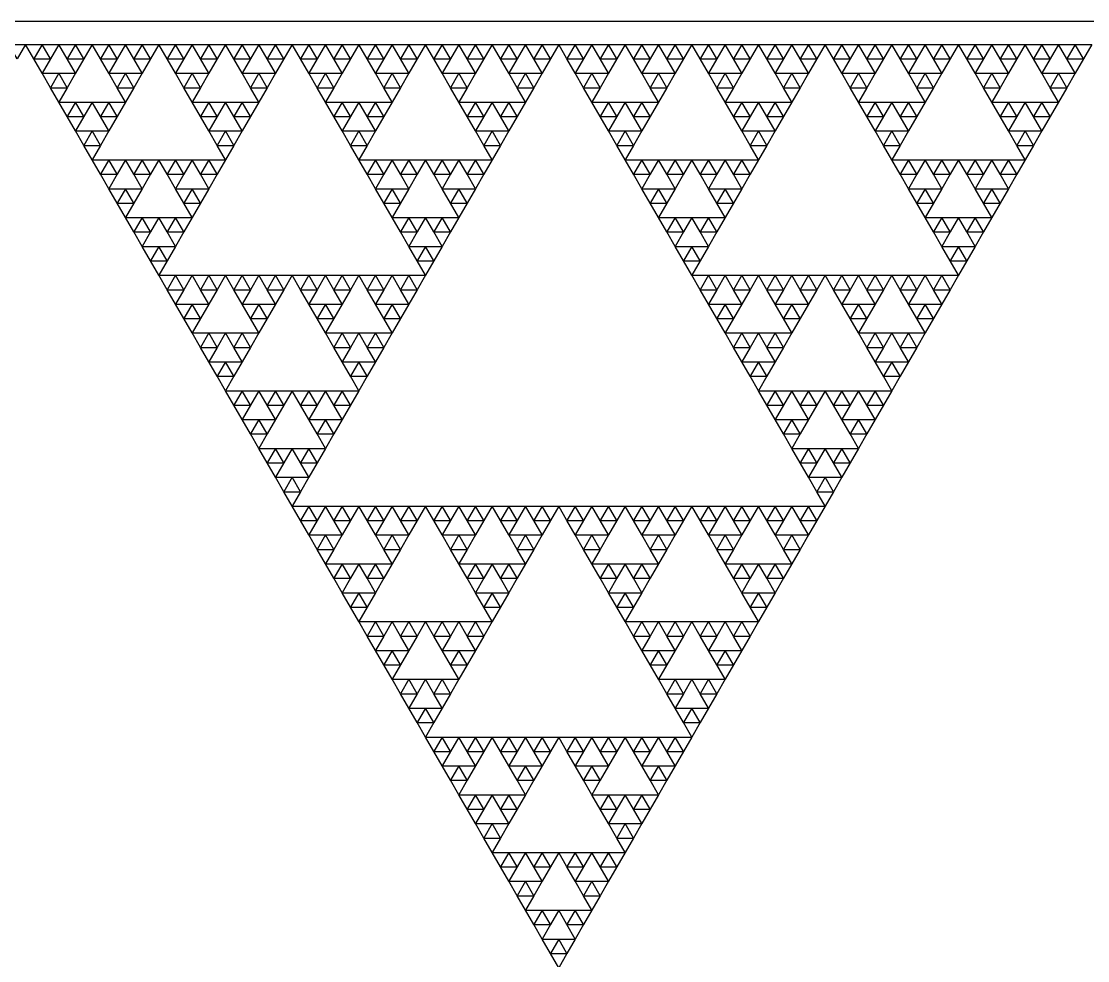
# Model space of a CAD drawing. Extents: x 0 to 1120, y 627 to 1597.
# Drawn here: x 143.4 to 282.1, y 1474.8 to 1597 of the extents above; entities that cross this region are included whole.
import ezdxf

# ---------------------------------------------------------------- set-up
doc = ezdxf.new("R2010")
doc.units = 0
doc.layers.get('0').update_dxf_attribs({"linetype": 'CONTINUOUS'})

msp = doc.modelspace()

# ---------------------------------------------------------------- linework, layer by layer
at = {"color": 1}
msp.add_lwpolyline([(0, 1597), (1120, 1597), (560, 627.052)], close=True, dxfattribs=at)
at = {"color": 3}
for points in [[(141.73, 1594), (143.897, 1594), (142.814, 1592.123)], [(143.897, 1594), (146.064, 1594), (144.981, 1592.123)], [(146.064, 1594), (148.232, 1594), (147.148, 1592.123)], [(148.232, 1594), (150.399, 1594), (149.315, 1592.123)], [(150.399, 1594), (152.566, 1594), (151.482, 1592.123)], [(152.566, 1594), (154.733, 1594), (153.65, 1592.123)], [(154.733, 1594), (156.9, 1594), (155.817, 1592.123)], [(156.9, 1594), (159.068, 1594), (157.984, 1592.123)], [(159.068, 1594), (161.235, 1594), (160.151, 1592.123)], [(161.235, 1594), (163.402, 1594), (162.318, 1592.123)], [(163.402, 1594), (165.569, 1594), (164.486, 1592.123)], [(165.569, 1594), (167.736, 1594), (166.653, 1592.123)], [(167.736, 1594), (169.904, 1594), (168.82, 1592.123)], [(169.904, 1594), (172.071, 1594), (170.987, 1592.123)], [(172.071, 1594), (174.238, 1594), (173.154, 1592.123)], [(174.238, 1594), (176.405, 1594), (175.322, 1592.123)], [(176.405, 1594), (178.572, 1594), (177.489, 1592.123)], [(178.572, 1594), (180.74, 1594), (179.656, 1592.123)], [(180.74, 1594), (182.907, 1594), (181.823, 1592.123)], [(182.907, 1594), (185.074, 1594), (183.99, 1592.123)], [(185.074, 1594), (187.241, 1594), (186.158, 1592.123)], [(187.241, 1594), (189.408, 1594), (188.325, 1592.123)], [(189.408, 1594), (191.576, 1594), (190.492, 1592.123)], [(191.576, 1594), (193.743, 1594), (192.659, 1592.123)], [(193.743, 1594), (195.91, 1594), (194.826, 1592.123)], [(195.91, 1594), (198.077, 1594), (196.994, 1592.123)], [(198.077, 1594), (200.244, 1594), (199.161, 1592.123)], [(200.244, 1594), (202.412, 1594), (201.328, 1592.123)], [(202.412, 1594), (204.579, 1594), (203.495, 1592.123)], [(204.579, 1594), (206.746, 1594), (205.662, 1592.123)], [(206.746, 1594), (208.913, 1594), (207.83, 1592.123)], [(208.913, 1594), (211.08, 1594), (209.997, 1592.123)], [(211.08, 1594), (213.248, 1594), (212.164, 1592.123)], [(213.248, 1594), (215.415, 1594), (214.331, 1592.123)], [(215.415, 1594), (217.582, 1594), (216.498, 1592.123)], [(217.582, 1594), (219.749, 1594), (218.666, 1592.123)], [(219.749, 1594), (221.916, 1594), (220.833, 1592.123)], [(221.916, 1594), (224.084, 1594), (223, 1592.123)], [(224.084, 1594), (226.251, 1594), (225.167, 1592.123)], [(226.251, 1594), (228.418, 1594), (227.334, 1592.123)], [(228.418, 1594), (230.585, 1594), (229.502, 1592.123)], [(230.585, 1594), (232.752, 1594), (231.669, 1592.123)], [(232.752, 1594), (234.92, 1594), (233.836, 1592.123)], [(234.92, 1594), (237.087, 1594), (236.003, 1592.123)], [(237.087, 1594), (239.254, 1594), (238.17, 1592.123)], [(239.254, 1594), (241.421, 1594), (240.338, 1592.123)], [(241.421, 1594), (243.588, 1594), (242.505, 1592.123)], [(243.588, 1594), (245.756, 1594), (244.672, 1592.123)], [(245.756, 1594), (247.923, 1594), (246.839, 1592.123)], [(247.923, 1594), (250.09, 1594), (249.006, 1592.123)], [(250.09, 1594), (252.257, 1594), (251.174, 1592.123)], [(252.257, 1594), (254.424, 1594), (253.341, 1592.123)], [(254.424, 1594), (256.592, 1594), (255.508, 1592.123)], [(256.592, 1594), (258.759, 1594), (257.675, 1592.123)], [(258.759, 1594), (260.926, 1594), (259.842, 1592.123)], [(260.926, 1594), (263.093, 1594), (262.01, 1592.123)], [(263.093, 1594), (265.26, 1594), (264.177, 1592.123)], [(265.26, 1594), (267.428, 1594), (266.344, 1592.123)], [(267.428, 1594), (269.595, 1594), (268.511, 1592.123)], [(269.595, 1594), (271.762, 1594), (270.678, 1592.123)], [(271.762, 1594), (273.929, 1594), (272.846, 1592.123)], [(273.929, 1594), (276.096, 1594), (275.013, 1592.123)], [(276.096, 1594), (278.264, 1594), (277.18, 1592.123)], [(278.264, 1594), (280.431, 1594), (279.347, 1592.123)], [(280.431, 1594), (282.598, 1594), (281.514, 1592.123)], [(144.981, 1592.123), (147.148, 1592.123), (146.064, 1590.246)], [(149.315, 1592.123), (151.482, 1592.123), (150.399, 1590.246)], [(153.65, 1592.123), (155.817, 1592.123), (154.733, 1590.246)], [(157.984, 1592.123), (160.151, 1592.123), (159.068, 1590.246)], [(162.318, 1592.123), (164.486, 1592.123), (163.402, 1590.246)], [(166.653, 1592.123), (168.82, 1592.123), (167.736, 1590.246)], [(170.987, 1592.123), (173.154, 1592.123), (172.071, 1590.246)], [(175.322, 1592.123), (177.489, 1592.123), (176.405, 1590.246)], [(179.656, 1592.123), (181.823, 1592.123), (180.74, 1590.246)], [(183.99, 1592.123), (186.158, 1592.123), (185.074, 1590.246)], [(188.325, 1592.123), (190.492, 1592.123), (189.408, 1590.246)], [(192.659, 1592.123), (194.826, 1592.123), (193.743, 1590.246)], [(196.994, 1592.123), (199.161, 1592.123), (198.077, 1590.246)], [(201.328, 1592.123), (203.495, 1592.123), (202.412, 1590.246)], [(205.662, 1592.123), (207.83, 1592.123), (206.746, 1590.246)], [(209.997, 1592.123), (212.164, 1592.123), (211.08, 1590.246)], [(214.331, 1592.123), (216.498, 1592.123), (215.415, 1590.246)], [(218.666, 1592.123), (220.833, 1592.123), (219.749, 1590.246)], [(223, 1592.123), (225.167, 1592.123), (224.084, 1590.246)], [(227.334, 1592.123), (229.502, 1592.123), (228.418, 1590.246)], [(231.669, 1592.123), (233.836, 1592.123), (232.752, 1590.246)], [(236.003, 1592.123), (238.17, 1592.123), (237.087, 1590.246)], [(240.338, 1592.123), (242.505, 1592.123), (241.421, 1590.246)], [(244.672, 1592.123), (246.839, 1592.123), (245.756, 1590.246)], [(249.006, 1592.123), (251.174, 1592.123), (250.09, 1590.246)], [(253.341, 1592.123), (255.508, 1592.123), (254.424, 1590.246)], [(257.675, 1592.123), (259.842, 1592.123), (258.759, 1590.246)], [(262.01, 1592.123), (264.177, 1592.123), (263.093, 1590.246)], [(266.344, 1592.123), (268.511, 1592.123), (267.428, 1590.246)], [(270.678, 1592.123), (272.846, 1592.123), (271.762, 1590.246)], [(275.013, 1592.123), (277.18, 1592.123), (276.096, 1590.246)], [(279.347, 1592.123), (281.514, 1592.123), (280.431, 1590.246)], [(146.064, 1590.246), (148.232, 1590.246), (147.148, 1588.369)], [(148.232, 1590.246), (150.399, 1590.246), (149.315, 1588.369)], [(154.733, 1590.246), (156.9, 1590.246), (155.817, 1588.369)], [(156.9, 1590.246), (159.068, 1590.246), (157.984, 1588.369)], [(163.402, 1590.246), (165.569, 1590.246), (164.486, 1588.369)], [(165.569, 1590.246), (167.736, 1590.246), (166.653, 1588.369)], [(172.071, 1590.246), (174.238, 1590.246), (173.154, 1588.369)], [(174.238, 1590.246), (176.405, 1590.246), (175.322, 1588.369)], [(180.74, 1590.246), (182.907, 1590.246), (181.823, 1588.369)], [(182.907, 1590.246), (185.074, 1590.246), (183.99, 1588.369)], [(189.408, 1590.246), (191.576, 1590.246), (190.492, 1588.369)], [(191.576, 1590.246), (193.743, 1590.246), (192.659, 1588.369)], [(198.077, 1590.246), (200.244, 1590.246), (199.161, 1588.369)], [(200.244, 1590.246), (202.412, 1590.246), (201.328, 1588.369)], [(206.746, 1590.246), (208.913, 1590.246), (207.83, 1588.369)], [(208.913, 1590.246), (211.08, 1590.246), (209.997, 1588.369)], [(215.415, 1590.246), (217.582, 1590.246), (216.498, 1588.369)], [(217.582, 1590.246), (219.749, 1590.246), (218.666, 1588.369)], [(224.084, 1590.246), (226.251, 1590.246), (225.167, 1588.369)], [(226.251, 1590.246), (228.418, 1590.246), (227.334, 1588.369)], [(232.752, 1590.246), (234.92, 1590.246), (233.836, 1588.369)], [(234.92, 1590.246), (237.087, 1590.246), (236.003, 1588.369)], [(241.421, 1590.246), (243.588, 1590.246), (242.505, 1588.369)], [(243.588, 1590.246), (245.756, 1590.246), (244.672, 1588.369)], [(250.09, 1590.246), (252.257, 1590.246), (251.174, 1588.369)], [(252.257, 1590.246), (254.424, 1590.246), (253.341, 1588.369)], [(258.759, 1590.246), (260.926, 1590.246), (259.842, 1588.369)], [(260.926, 1590.246), (263.093, 1590.246), (262.01, 1588.369)], [(267.428, 1590.246), (269.595, 1590.246), (268.511, 1588.369)], [(269.595, 1590.246), (271.762, 1590.246), (270.678, 1588.369)], [(276.096, 1590.246), (278.264, 1590.246), (277.18, 1588.369)], [(278.264, 1590.246), (280.431, 1590.246), (279.347, 1588.369)], [(147.148, 1588.369), (149.315, 1588.369), (148.232, 1586.493)], [(155.817, 1588.369), (157.984, 1588.369), (156.9, 1586.493)], [(164.486, 1588.369), (166.653, 1588.369), (165.569, 1586.493)], [(173.154, 1588.369), (175.322, 1588.369), (174.238, 1586.493)], [(181.823, 1588.369), (183.99, 1588.369), (182.907, 1586.493)], [(190.492, 1588.369), (192.659, 1588.369), (191.576, 1586.493)], [(199.161, 1588.369), (201.328, 1588.369), (200.244, 1586.493)], [(207.83, 1588.369), (209.997, 1588.369), (208.913, 1586.493)], [(216.498, 1588.369), (218.666, 1588.369), (217.582, 1586.493)], [(225.167, 1588.369), (227.334, 1588.369), (226.251, 1586.493)], [(233.836, 1588.369), (236.003, 1588.369), (234.92, 1586.493)], [(242.505, 1588.369), (244.672, 1588.369), (243.588, 1586.493)], [(251.174, 1588.369), (253.341, 1588.369), (252.257, 1586.493)], [(259.842, 1588.369), (262.01, 1588.369), (260.926, 1586.493)], [(268.511, 1588.369), (270.678, 1588.369), (269.595, 1586.493)], [(277.18, 1588.369), (279.347, 1588.369), (278.264, 1586.493)], [(148.232, 1586.493), (150.399, 1586.493), (149.315, 1584.616)], [(150.399, 1586.493), (152.566, 1586.493), (151.482, 1584.616)], [(152.566, 1586.493), (154.733, 1586.493), (153.65, 1584.616)], [(154.733, 1586.493), (156.9, 1586.493), (155.817, 1584.616)], [(165.569, 1586.493), (167.736, 1586.493), (166.653, 1584.616)], [(167.736, 1586.493), (169.904, 1586.493), (168.82, 1584.616)], [(169.904, 1586.493), (172.071, 1586.493), (170.987, 1584.616)], [(172.071, 1586.493), (174.238, 1586.493), (173.154, 1584.616)], [(182.907, 1586.493), (185.074, 1586.493), (183.99, 1584.616)], [(185.074, 1586.493), (187.241, 1586.493), (186.158, 1584.616)], [(187.241, 1586.493), (189.408, 1586.493), (188.325, 1584.616)], [(189.408, 1586.493), (191.576, 1586.493), (190.492, 1584.616)], [(200.244, 1586.493), (202.412, 1586.493), (201.328, 1584.616)], [(202.412, 1586.493), (204.579, 1586.493), (203.495, 1584.616)], [(204.579, 1586.493), (206.746, 1586.493), (205.662, 1584.616)], [(206.746, 1586.493), (208.913, 1586.493), (207.83, 1584.616)], [(217.582, 1586.493), (219.749, 1586.493), (218.666, 1584.616)], [(219.749, 1586.493), (221.916, 1586.493), (220.833, 1584.616)], [(221.916, 1586.493), (224.084, 1586.493), (223, 1584.616)], [(224.084, 1586.493), (226.251, 1586.493), (225.167, 1584.616)], [(234.92, 1586.493), (237.087, 1586.493), (236.003, 1584.616)], [(237.087, 1586.493), (239.254, 1586.493), (238.17, 1584.616)], [(239.254, 1586.493), (241.421, 1586.493), (240.338, 1584.616)], [(241.421, 1586.493), (243.588, 1586.493), (242.505, 1584.616)], [(252.257, 1586.493), (254.424, 1586.493), (253.341, 1584.616)], [(254.424, 1586.493), (256.592, 1586.493), (255.508, 1584.616)], [(256.592, 1586.493), (258.759, 1586.493), (257.675, 1584.616)], [(258.759, 1586.493), (260.926, 1586.493), (259.842, 1584.616)], [(269.595, 1586.493), (271.762, 1586.493), (270.678, 1584.616)], [(271.762, 1586.493), (273.929, 1586.493), (272.846, 1584.616)], [(273.929, 1586.493), (276.096, 1586.493), (275.013, 1584.616)], [(276.096, 1586.493), (278.264, 1586.493), (277.18, 1584.616)], [(149.315, 1584.616), (151.482, 1584.616), (150.399, 1582.739)], [(153.65, 1584.616), (155.817, 1584.616), (154.733, 1582.739)], [(166.653, 1584.616), (168.82, 1584.616), (167.736, 1582.739)], [(170.987, 1584.616), (173.154, 1584.616), (172.071, 1582.739)], [(183.99, 1584.616), (186.158, 1584.616), (185.074, 1582.739)], [(188.325, 1584.616), (190.492, 1584.616), (189.408, 1582.739)], [(201.328, 1584.616), (203.495, 1584.616), (202.412, 1582.739)], [(205.662, 1584.616), (207.83, 1584.616), (206.746, 1582.739)], [(218.666, 1584.616), (220.833, 1584.616), (219.749, 1582.739)], [(223, 1584.616), (225.167, 1584.616), (224.084, 1582.739)], [(236.003, 1584.616), (238.17, 1584.616), (237.087, 1582.739)], [(240.338, 1584.616), (242.505, 1584.616), (241.421, 1582.739)], [(253.341, 1584.616), (255.508, 1584.616), (254.424, 1582.739)], [(257.675, 1584.616), (259.842, 1584.616), (258.759, 1582.739)], [(270.678, 1584.616), (272.846, 1584.616), (271.762, 1582.739)], [(275.013, 1584.616), (277.18, 1584.616), (276.096, 1582.739)], [(150.399, 1582.739), (152.566, 1582.739), (151.482, 1580.862)], [(152.566, 1582.739), (154.733, 1582.739), (153.65, 1580.862)], [(167.736, 1582.739), (169.904, 1582.739), (168.82, 1580.862)], [(169.904, 1582.739), (172.071, 1582.739), (170.987, 1580.862)], [(185.074, 1582.739), (187.241, 1582.739), (186.158, 1580.862)], [(187.241, 1582.739), (189.408, 1582.739), (188.325, 1580.862)], [(202.412, 1582.739), (204.579, 1582.739), (203.495, 1580.862)], [(204.579, 1582.739), (206.746, 1582.739), (205.662, 1580.862)], [(219.749, 1582.739), (221.916, 1582.739), (220.833, 1580.862)], [(221.916, 1582.739), (224.084, 1582.739), (223, 1580.862)], [(237.087, 1582.739), (239.254, 1582.739), (238.17, 1580.862)], [(239.254, 1582.739), (241.421, 1582.739), (240.338, 1580.862)], [(254.424, 1582.739), (256.592, 1582.739), (255.508, 1580.862)], [(256.592, 1582.739), (258.759, 1582.739), (257.675, 1580.862)], [(271.762, 1582.739), (273.929, 1582.739), (272.846, 1580.862)], [(273.929, 1582.739), (276.096, 1582.739), (275.013, 1580.862)], [(151.482, 1580.862), (153.65, 1580.862), (152.566, 1578.985)], [(168.82, 1580.862), (170.987, 1580.862), (169.904, 1578.985)], [(186.158, 1580.862), (188.325, 1580.862), (187.241, 1578.985)], [(203.495, 1580.862), (205.662, 1580.862), (204.579, 1578.985)], [(220.833, 1580.862), (223, 1580.862), (221.916, 1578.985)], [(238.17, 1580.862), (240.338, 1580.862), (239.254, 1578.985)], [(255.508, 1580.862), (257.675, 1580.862), (256.592, 1578.985)], [(272.846, 1580.862), (275.013, 1580.862), (273.929, 1578.985)], [(152.566, 1578.985), (154.733, 1578.985), (153.65, 1577.108)], [(154.733, 1578.985), (156.9, 1578.985), (155.817, 1577.108)], [(156.9, 1578.985), (159.068, 1578.985), (157.984, 1577.108)], [(159.068, 1578.985), (161.235, 1578.985), (160.151, 1577.108)], [(161.235, 1578.985), (163.402, 1578.985), (162.318, 1577.108)], [(163.402, 1578.985), (165.569, 1578.985), (164.486, 1577.108)], [(165.569, 1578.985), (167.736, 1578.985), (166.653, 1577.108)], [(167.736, 1578.985), (169.904, 1578.985), (168.82, 1577.108)], [(187.241, 1578.985), (189.408, 1578.985), (188.325, 1577.108)], [(189.408, 1578.985), (191.576, 1578.985), (190.492, 1577.108)], [(191.576, 1578.985), (193.743, 1578.985), (192.659, 1577.108)], [(193.743, 1578.985), (195.91, 1578.985), (194.826, 1577.108)], [(195.91, 1578.985), (198.077, 1578.985), (196.994, 1577.108)], [(198.077, 1578.985), (200.244, 1578.985), (199.161, 1577.108)], [(200.244, 1578.985), (202.412, 1578.985), (201.328, 1577.108)], [(202.412, 1578.985), (204.579, 1578.985), (203.495, 1577.108)], [(221.916, 1578.985), (224.084, 1578.985), (223, 1577.108)], [(224.084, 1578.985), (226.251, 1578.985), (225.167, 1577.108)], [(226.251, 1578.985), (228.418, 1578.985), (227.334, 1577.108)], [(228.418, 1578.985), (230.585, 1578.985), (229.502, 1577.108)], [(230.585, 1578.985), (232.752, 1578.985), (231.669, 1577.108)], [(232.752, 1578.985), (234.92, 1578.985), (233.836, 1577.108)], [(234.92, 1578.985), (237.087, 1578.985), (236.003, 1577.108)], [(237.087, 1578.985), (239.254, 1578.985), (238.17, 1577.108)], [(256.592, 1578.985), (258.759, 1578.985), (257.675, 1577.108)], [(258.759, 1578.985), (260.926, 1578.985), (259.842, 1577.108)], [(260.926, 1578.985), (263.093, 1578.985), (262.01, 1577.108)], [(263.093, 1578.985), (265.26, 1578.985), (264.177, 1577.108)], [(265.26, 1578.985), (267.428, 1578.985), (266.344, 1577.108)], [(267.428, 1578.985), (269.595, 1578.985), (268.511, 1577.108)], [(269.595, 1578.985), (271.762, 1578.985), (270.678, 1577.108)], [(271.762, 1578.985), (273.929, 1578.985), (272.846, 1577.108)], [(153.65, 1577.108), (155.817, 1577.108), (154.733, 1575.231)], [(157.984, 1577.108), (160.151, 1577.108), (159.068, 1575.231)], [(162.318, 1577.108), (164.486, 1577.108), (163.402, 1575.231)], [(166.653, 1577.108), (168.82, 1577.108), (167.736, 1575.231)], [(188.325, 1577.108), (190.492, 1577.108), (189.408, 1575.231)], [(192.659, 1577.108), (194.826, 1577.108), (193.743, 1575.231)], [(196.994, 1577.108), (199.161, 1577.108), (198.077, 1575.231)], [(201.328, 1577.108), (203.495, 1577.108), (202.412, 1575.231)], [(223, 1577.108), (225.167, 1577.108), (224.084, 1575.231)], [(227.334, 1577.108), (229.502, 1577.108), (228.418, 1575.231)], [(231.669, 1577.108), (233.836, 1577.108), (232.752, 1575.231)], [(236.003, 1577.108), (238.17, 1577.108), (237.087, 1575.231)], [(257.675, 1577.108), (259.842, 1577.108), (258.759, 1575.231)], [(262.01, 1577.108), (264.177, 1577.108), (263.093, 1575.231)], [(266.344, 1577.108), (268.511, 1577.108), (267.428, 1575.231)], [(270.678, 1577.108), (272.846, 1577.108), (271.762, 1575.231)], [(154.733, 1575.231), (156.9, 1575.231), (155.817, 1573.355)], [(156.9, 1575.231), (159.068, 1575.231), (157.984, 1573.355)], [(163.402, 1575.231), (165.569, 1575.231), (164.486, 1573.355)], [(165.569, 1575.231), (167.736, 1575.231), (166.653, 1573.355)], [(189.408, 1575.231), (191.576, 1575.231), (190.492, 1573.355)], [(191.576, 1575.231), (193.743, 1575.231), (192.659, 1573.355)], [(198.077, 1575.231), (200.244, 1575.231), (199.161, 1573.355)], [(200.244, 1575.231), (202.412, 1575.231), (201.328, 1573.355)], [(224.084, 1575.231), (226.251, 1575.231), (225.167, 1573.355)], [(226.251, 1575.231), (228.418, 1575.231), (227.334, 1573.355)], [(232.752, 1575.231), (234.92, 1575.231), (233.836, 1573.355)], [(234.92, 1575.231), (237.087, 1575.231), (236.003, 1573.355)], [(258.759, 1575.231), (260.926, 1575.231), (259.842, 1573.355)], [(260.926, 1575.231), (263.093, 1575.231), (262.01, 1573.355)], [(267.428, 1575.231), (269.595, 1575.231), (268.511, 1573.355)], [(269.595, 1575.231), (271.762, 1575.231), (270.678, 1573.355)], [(155.817, 1573.355), (157.984, 1573.355), (156.9, 1571.478)], [(164.486, 1573.355), (166.653, 1573.355), (165.569, 1571.478)], [(190.492, 1573.355), (192.659, 1573.355), (191.576, 1571.478)], [(199.161, 1573.355), (201.328, 1573.355), (200.244, 1571.478)], [(225.167, 1573.355), (227.334, 1573.355), (226.251, 1571.478)], [(233.836, 1573.355), (236.003, 1573.355), (234.92, 1571.478)], [(259.842, 1573.355), (262.01, 1573.355), (260.926, 1571.478)], [(268.511, 1573.355), (270.678, 1573.355), (269.595, 1571.478)], [(156.9, 1571.478), (159.068, 1571.478), (157.984, 1569.601)], [(159.068, 1571.478), (161.235, 1571.478), (160.151, 1569.601)], [(161.235, 1571.478), (163.402, 1571.478), (162.318, 1569.601)], [(163.402, 1571.478), (165.569, 1571.478), (164.486, 1569.601)], [(191.576, 1571.478), (193.743, 1571.478), (192.659, 1569.601)], [(193.743, 1571.478), (195.91, 1571.478), (194.826, 1569.601)], [(195.91, 1571.478), (198.077, 1571.478), (196.994, 1569.601)], [(198.077, 1571.478), (200.244, 1571.478), (199.161, 1569.601)], [(226.251, 1571.478), (228.418, 1571.478), (227.334, 1569.601)], [(228.418, 1571.478), (230.585, 1571.478), (229.502, 1569.601)], [(230.585, 1571.478), (232.752, 1571.478), (231.669, 1569.601)], [(232.752, 1571.478), (234.92, 1571.478), (233.836, 1569.601)], [(260.926, 1571.478), (263.093, 1571.478), (262.01, 1569.601)], [(263.093, 1571.478), (265.26, 1571.478), (264.177, 1569.601)], [(265.26, 1571.478), (267.428, 1571.478), (266.344, 1569.601)], [(267.428, 1571.478), (269.595, 1571.478), (268.511, 1569.601)], [(157.984, 1569.601), (160.151, 1569.601), (159.068, 1567.724)], [(162.318, 1569.601), (164.486, 1569.601), (163.402, 1567.724)], [(192.659, 1569.601), (194.826, 1569.601), (193.743, 1567.724)], [(196.994, 1569.601), (199.161, 1569.601), (198.077, 1567.724)], [(227.334, 1569.601), (229.502, 1569.601), (228.418, 1567.724)], [(231.669, 1569.601), (233.836, 1569.601), (232.752, 1567.724)], [(262.01, 1569.601), (264.177, 1569.601), (263.093, 1567.724)], [(266.344, 1569.601), (268.511, 1569.601), (267.428, 1567.724)], [(159.068, 1567.724), (161.235, 1567.724), (160.151, 1565.847)], [(161.235, 1567.724), (163.402, 1567.724), (162.318, 1565.847)], [(193.743, 1567.724), (195.91, 1567.724), (194.826, 1565.847)], [(195.91, 1567.724), (198.077, 1567.724), (196.994, 1565.847)], [(228.418, 1567.724), (230.585, 1567.724), (229.502, 1565.847)], [(230.585, 1567.724), (232.752, 1567.724), (231.669, 1565.847)], [(263.093, 1567.724), (265.26, 1567.724), (264.177, 1565.847)], [(265.26, 1567.724), (267.428, 1567.724), (266.344, 1565.847)], [(160.151, 1565.847), (162.318, 1565.847), (161.235, 1563.97)], [(194.826, 1565.847), (196.994, 1565.847), (195.91, 1563.97)], [(229.502, 1565.847), (231.669, 1565.847), (230.585, 1563.97)], [(264.177, 1565.847), (266.344, 1565.847), (265.26, 1563.97)], [(161.235, 1563.97), (163.402, 1563.97), (162.318, 1562.094)], [(163.402, 1563.97), (165.569, 1563.97), (164.486, 1562.094)], [(165.569, 1563.97), (167.736, 1563.97), (166.653, 1562.094)], [(167.736, 1563.97), (169.904, 1563.97), (168.82, 1562.094)], [(169.904, 1563.97), (172.071, 1563.97), (170.987, 1562.094)], [(172.071, 1563.97), (174.238, 1563.97), (173.154, 1562.094)], [(174.238, 1563.97), (176.405, 1563.97), (175.322, 1562.094)], [(176.405, 1563.97), (178.572, 1563.97), (177.489, 1562.094)], [(178.572, 1563.97), (180.74, 1563.97), (179.656, 1562.094)], [(180.74, 1563.97), (182.907, 1563.97), (181.823, 1562.094)], [(182.907, 1563.97), (185.074, 1563.97), (183.99, 1562.094)], [(185.074, 1563.97), (187.241, 1563.97), (186.158, 1562.094)], [(187.241, 1563.97), (189.408, 1563.97), (188.325, 1562.094)], [(189.408, 1563.97), (191.576, 1563.97), (190.492, 1562.094)], [(191.576, 1563.97), (193.743, 1563.97), (192.659, 1562.094)], [(193.743, 1563.97), (195.91, 1563.97), (194.826, 1562.094)], [(230.585, 1563.97), (232.752, 1563.97), (231.669, 1562.094)], [(232.752, 1563.97), (234.92, 1563.97), (233.836, 1562.094)], [(234.92, 1563.97), (237.087, 1563.97), (236.003, 1562.094)], [(237.087, 1563.97), (239.254, 1563.97), (238.17, 1562.094)], [(239.254, 1563.97), (241.421, 1563.97), (240.338, 1562.094)], [(241.421, 1563.97), (243.588, 1563.97), (242.505, 1562.094)], [(243.588, 1563.97), (245.756, 1563.97), (244.672, 1562.094)], [(245.756, 1563.97), (247.923, 1563.97), (246.839, 1562.094)], [(247.923, 1563.97), (250.09, 1563.97), (249.006, 1562.094)], [(250.09, 1563.97), (252.257, 1563.97), (251.174, 1562.094)], [(252.257, 1563.97), (254.424, 1563.97), (253.341, 1562.094)], [(254.424, 1563.97), (256.592, 1563.97), (255.508, 1562.094)], [(256.592, 1563.97), (258.759, 1563.97), (257.675, 1562.094)], [(258.759, 1563.97), (260.926, 1563.97), (259.842, 1562.094)], [(260.926, 1563.97), (263.093, 1563.97), (262.01, 1562.094)], [(263.093, 1563.97), (265.26, 1563.97), (264.177, 1562.094)], [(162.318, 1562.094), (164.486, 1562.094), (163.402, 1560.217)], [(166.653, 1562.094), (168.82, 1562.094), (167.736, 1560.217)], [(170.987, 1562.094), (173.154, 1562.094), (172.071, 1560.217)], [(175.322, 1562.094), (177.489, 1562.094), (176.405, 1560.217)], [(179.656, 1562.094), (181.823, 1562.094), (180.74, 1560.217)], [(183.99, 1562.094), (186.158, 1562.094), (185.074, 1560.217)], [(188.325, 1562.094), (190.492, 1562.094), (189.408, 1560.217)], [(192.659, 1562.094), (194.826, 1562.094), (193.743, 1560.217)], [(231.669, 1562.094), (233.836, 1562.094), (232.752, 1560.217)], [(236.003, 1562.094), (238.17, 1562.094), (237.087, 1560.217)], [(240.338, 1562.094), (242.505, 1562.094), (241.421, 1560.217)], [(244.672, 1562.094), (246.839, 1562.094), (245.756, 1560.217)], [(249.006, 1562.094), (251.174, 1562.094), (250.09, 1560.217)], [(253.341, 1562.094), (255.508, 1562.094), (254.424, 1560.217)], [(257.675, 1562.094), (259.842, 1562.094), (258.759, 1560.217)], [(262.01, 1562.094), (264.177, 1562.094), (263.093, 1560.217)], [(163.402, 1560.217), (165.569, 1560.217), (164.486, 1558.34)], [(165.569, 1560.217), (167.736, 1560.217), (166.653, 1558.34)], [(172.071, 1560.217), (174.238, 1560.217), (173.154, 1558.34)], [(174.238, 1560.217), (176.405, 1560.217), (175.322, 1558.34)], [(180.74, 1560.217), (182.907, 1560.217), (181.823, 1558.34)], [(182.907, 1560.217), (185.074, 1560.217), (183.99, 1558.34)], [(189.408, 1560.217), (191.576, 1560.217), (190.492, 1558.34)], [(191.576, 1560.217), (193.743, 1560.217), (192.659, 1558.34)], [(232.752, 1560.217), (234.92, 1560.217), (233.836, 1558.34)], [(234.92, 1560.217), (237.087, 1560.217), (236.003, 1558.34)], [(241.421, 1560.217), (243.588, 1560.217), (242.505, 1558.34)], [(243.588, 1560.217), (245.756, 1560.217), (244.672, 1558.34)], [(250.09, 1560.217), (252.257, 1560.217), (251.174, 1558.34)], [(252.257, 1560.217), (254.424, 1560.217), (253.341, 1558.34)], [(258.759, 1560.217), (260.926, 1560.217), (259.842, 1558.34)], [(260.926, 1560.217), (263.093, 1560.217), (262.01, 1558.34)], [(164.486, 1558.34), (166.653, 1558.34), (165.569, 1556.463)], [(173.154, 1558.34), (175.322, 1558.34), (174.238, 1556.463)], [(181.823, 1558.34), (183.99, 1558.34), (182.907, 1556.463)], [(190.492, 1558.34), (192.659, 1558.34), (191.576, 1556.463)], [(233.836, 1558.34), (236.003, 1558.34), (234.92, 1556.463)], [(242.505, 1558.34), (244.672, 1558.34), (243.588, 1556.463)], [(251.174, 1558.34), (253.341, 1558.34), (252.257, 1556.463)], [(259.842, 1558.34), (262.01, 1558.34), (260.926, 1556.463)], [(165.569, 1556.463), (167.736, 1556.463), (166.653, 1554.586)], [(167.736, 1556.463), (169.904, 1556.463), (168.82, 1554.586)], [(169.904, 1556.463), (172.071, 1556.463), (170.987, 1554.586)], [(172.071, 1556.463), (174.238, 1556.463), (173.154, 1554.586)], [(182.907, 1556.463), (185.074, 1556.463), (183.99, 1554.586)], [(185.074, 1556.463), (187.241, 1556.463), (186.158, 1554.586)], [(187.241, 1556.463), (189.408, 1556.463), (188.325, 1554.586)], [(189.408, 1556.463), (191.576, 1556.463), (190.492, 1554.586)], [(234.92, 1556.463), (237.087, 1556.463), (236.003, 1554.586)], [(237.087, 1556.463), (239.254, 1556.463), (238.17, 1554.586)], [(239.254, 1556.463), (241.421, 1556.463), (240.338, 1554.586)], [(241.421, 1556.463), (243.588, 1556.463), (242.505, 1554.586)], [(252.257, 1556.463), (254.424, 1556.463), (253.341, 1554.586)], [(254.424, 1556.463), (256.592, 1556.463), (255.508, 1554.586)], [(256.592, 1556.463), (258.759, 1556.463), (257.675, 1554.586)], [(258.759, 1556.463), (260.926, 1556.463), (259.842, 1554.586)], [(166.653, 1554.586), (168.82, 1554.586), (167.736, 1552.709)], [(170.987, 1554.586), (173.154, 1554.586), (172.071, 1552.709)], [(183.99, 1554.586), (186.158, 1554.586), (185.074, 1552.709)], [(188.325, 1554.586), (190.492, 1554.586), (189.408, 1552.709)], [(236.003, 1554.586), (238.17, 1554.586), (237.087, 1552.709)], [(240.338, 1554.586), (242.505, 1554.586), (241.421, 1552.709)], [(253.341, 1554.586), (255.508, 1554.586), (254.424, 1552.709)], [(257.675, 1554.586), (259.842, 1554.586), (258.759, 1552.709)], [(167.736, 1552.709), (169.904, 1552.709), (168.82, 1550.832)], [(169.904, 1552.709), (172.071, 1552.709), (170.987, 1550.832)], [(185.074, 1552.709), (187.241, 1552.709), (186.158, 1550.832)], [(187.241, 1552.709), (189.408, 1552.709), (188.325, 1550.832)], [(237.087, 1552.709), (239.254, 1552.709), (238.17, 1550.832)], [(239.254, 1552.709), (241.421, 1552.709), (240.338, 1550.832)], [(254.424, 1552.709), (256.592, 1552.709), (255.508, 1550.832)], [(256.592, 1552.709), (258.759, 1552.709), (257.675, 1550.832)], [(168.82, 1550.832), (170.987, 1550.832), (169.904, 1548.956)], [(186.158, 1550.832), (188.325, 1550.832), (187.241, 1548.956)], [(238.17, 1550.832), (240.338, 1550.832), (239.254, 1548.956)], [(255.508, 1550.832), (257.675, 1550.832), (256.592, 1548.956)], [(169.904, 1548.956), (172.071, 1548.956), (170.987, 1547.079)], [(172.071, 1548.956), (174.238, 1548.956), (173.154, 1547.079)], [(174.238, 1548.956), (176.405, 1548.956), (175.322, 1547.079)], [(176.405, 1548.956), (178.572, 1548.956), (177.489, 1547.079)], [(178.572, 1548.956), (180.74, 1548.956), (179.656, 1547.079)], [(180.74, 1548.956), (182.907, 1548.956), (181.823, 1547.079)], [(182.907, 1548.956), (185.074, 1548.956), (183.99, 1547.079)], [(185.074, 1548.956), (187.241, 1548.956), (186.158, 1547.079)], [(239.254, 1548.956), (241.421, 1548.956), (240.338, 1547.079)], [(241.421, 1548.956), (243.588, 1548.956), (242.505, 1547.079)], [(243.588, 1548.956), (245.756, 1548.956), (244.672, 1547.079)], [(245.756, 1548.956), (247.923, 1548.956), (246.839, 1547.079)], [(247.923, 1548.956), (250.09, 1548.956), (249.006, 1547.079)], [(250.09, 1548.956), (252.257, 1548.956), (251.174, 1547.079)], [(252.257, 1548.956), (254.424, 1548.956), (253.341, 1547.079)], [(254.424, 1548.956), (256.592, 1548.956), (255.508, 1547.079)], [(170.987, 1547.079), (173.154, 1547.079), (172.071, 1545.202)], [(175.322, 1547.079), (177.489, 1547.079), (176.405, 1545.202)], [(179.656, 1547.079), (181.823, 1547.079), (180.74, 1545.202)], [(183.99, 1547.079), (186.158, 1547.079), (185.074, 1545.202)], [(240.338, 1547.079), (242.505, 1547.079), (241.421, 1545.202)], [(244.672, 1547.079), (246.839, 1547.079), (245.756, 1545.202)], [(249.006, 1547.079), (251.174, 1547.079), (250.09, 1545.202)], [(253.341, 1547.079), (255.508, 1547.079), (254.424, 1545.202)], [(172.071, 1545.202), (174.238, 1545.202), (173.154, 1543.325)], [(174.238, 1545.202), (176.405, 1545.202), (175.322, 1543.325)], [(180.74, 1545.202), (182.907, 1545.202), (181.823, 1543.325)], [(182.907, 1545.202), (185.074, 1545.202), (183.99, 1543.325)], [(241.421, 1545.202), (243.588, 1545.202), (242.505, 1543.325)], [(243.588, 1545.202), (245.756, 1545.202), (244.672, 1543.325)], [(250.09, 1545.202), (252.257, 1545.202), (251.174, 1543.325)], [(252.257, 1545.202), (254.424, 1545.202), (253.341, 1543.325)], [(173.154, 1543.325), (175.322, 1543.325), (174.238, 1541.448)], [(181.823, 1543.325), (183.99, 1543.325), (182.907, 1541.448)], [(242.505, 1543.325), (244.672, 1543.325), (243.588, 1541.448)], [(251.174, 1543.325), (253.341, 1543.325), (252.257, 1541.448)], [(174.238, 1541.448), (176.405, 1541.448), (175.322, 1539.571)], [(176.405, 1541.448), (178.572, 1541.448), (177.489, 1539.571)], [(178.572, 1541.448), (180.74, 1541.448), (179.656, 1539.571)], [(180.74, 1541.448), (182.907, 1541.448), (181.823, 1539.571)], [(243.588, 1541.448), (245.756, 1541.448), (244.672, 1539.571)], [(245.756, 1541.448), (247.923, 1541.448), (246.839, 1539.571)], [(247.923, 1541.448), (250.09, 1541.448), (249.006, 1539.571)], [(250.09, 1541.448), (252.257, 1541.448), (251.174, 1539.571)], [(175.322, 1539.571), (177.489, 1539.571), (176.405, 1537.694)], [(179.656, 1539.571), (181.823, 1539.571), (180.74, 1537.694)], [(244.672, 1539.571), (246.839, 1539.571), (245.756, 1537.694)], [(249.006, 1539.571), (251.174, 1539.571), (250.09, 1537.694)], [(176.405, 1537.694), (178.572, 1537.694), (177.489, 1535.818)], [(178.572, 1537.694), (180.74, 1537.694), (179.656, 1535.818)], [(245.756, 1537.694), (247.923, 1537.694), (246.839, 1535.818)], [(247.923, 1537.694), (250.09, 1537.694), (249.006, 1535.818)], [(177.489, 1535.818), (179.656, 1535.818), (178.572, 1533.941)], [(246.839, 1535.818), (249.006, 1535.818), (247.923, 1533.941)], [(178.572, 1533.941), (180.74, 1533.941), (179.656, 1532.064)], [(180.74, 1533.941), (182.907, 1533.941), (181.823, 1532.064)], [(182.907, 1533.941), (185.074, 1533.941), (183.99, 1532.064)], [(185.074, 1533.941), (187.241, 1533.941), (186.158, 1532.064)], [(187.241, 1533.941), (189.408, 1533.941), (188.325, 1532.064)], [(189.408, 1533.941), (191.576, 1533.941), (190.492, 1532.064)], [(191.576, 1533.941), (193.743, 1533.941), (192.659, 1532.064)], [(193.743, 1533.941), (195.91, 1533.941), (194.826, 1532.064)], [(195.91, 1533.941), (198.077, 1533.941), (196.994, 1532.064)], [(198.077, 1533.941), (200.244, 1533.941), (199.161, 1532.064)], [(200.244, 1533.941), (202.412, 1533.941), (201.328, 1532.064)], [(202.412, 1533.941), (204.579, 1533.941), (203.495, 1532.064)], [(204.579, 1533.941), (206.746, 1533.941), (205.662, 1532.064)], [(206.746, 1533.941), (208.913, 1533.941), (207.83, 1532.064)], [(208.913, 1533.941), (211.08, 1533.941), (209.997, 1532.064)], [(211.08, 1533.941), (213.248, 1533.941), (212.164, 1532.064)], [(213.248, 1533.941), (215.415, 1533.941), (214.331, 1532.064)], [(215.415, 1533.941), (217.582, 1533.941), (216.498, 1532.064)], [(217.582, 1533.941), (219.749, 1533.941), (218.666, 1532.064)], [(219.749, 1533.941), (221.916, 1533.941), (220.833, 1532.064)], [(221.916, 1533.941), (224.084, 1533.941), (223, 1532.064)], [(224.084, 1533.941), (226.251, 1533.941), (225.167, 1532.064)], [(226.251, 1533.941), (228.418, 1533.941), (227.334, 1532.064)], [(228.418, 1533.941), (230.585, 1533.941), (229.502, 1532.064)], [(230.585, 1533.941), (232.752, 1533.941), (231.669, 1532.064)], [(232.752, 1533.941), (234.92, 1533.941), (233.836, 1532.064)], [(234.92, 1533.941), (237.087, 1533.941), (236.003, 1532.064)], [(237.087, 1533.941), (239.254, 1533.941), (238.17, 1532.064)], [(239.254, 1533.941), (241.421, 1533.941), (240.338, 1532.064)], [(241.421, 1533.941), (243.588, 1533.941), (242.505, 1532.064)], [(243.588, 1533.941), (245.756, 1533.941), (244.672, 1532.064)], [(245.756, 1533.941), (247.923, 1533.941), (246.839, 1532.064)], [(179.656, 1532.064), (181.823, 1532.064), (180.74, 1530.187)], [(183.99, 1532.064), (186.158, 1532.064), (185.074, 1530.187)], [(188.325, 1532.064), (190.492, 1532.064), (189.408, 1530.187)], [(192.659, 1532.064), (194.826, 1532.064), (193.743, 1530.187)], [(196.994, 1532.064), (199.161, 1532.064), (198.077, 1530.187)], [(201.328, 1532.064), (203.495, 1532.064), (202.412, 1530.187)], [(205.662, 1532.064), (207.83, 1532.064), (206.746, 1530.187)], [(209.997, 1532.064), (212.164, 1532.064), (211.08, 1530.187)], [(214.331, 1532.064), (216.498, 1532.064), (215.415, 1530.187)], [(218.666, 1532.064), (220.833, 1532.064), (219.749, 1530.187)], [(223, 1532.064), (225.167, 1532.064), (224.084, 1530.187)], [(227.334, 1532.064), (229.502, 1532.064), (228.418, 1530.187)], [(231.669, 1532.064), (233.836, 1532.064), (232.752, 1530.187)], [(236.003, 1532.064), (238.17, 1532.064), (237.087, 1530.187)], [(240.338, 1532.064), (242.505, 1532.064), (241.421, 1530.187)], [(244.672, 1532.064), (246.839, 1532.064), (245.756, 1530.187)], [(180.74, 1530.187), (182.907, 1530.187), (181.823, 1528.31)], [(182.907, 1530.187), (185.074, 1530.187), (183.99, 1528.31)], [(189.408, 1530.187), (191.576, 1530.187), (190.492, 1528.31)], [(191.576, 1530.187), (193.743, 1530.187), (192.659, 1528.31)], [(198.077, 1530.187), (200.244, 1530.187), (199.161, 1528.31)], [(200.244, 1530.187), (202.412, 1530.187), (201.328, 1528.31)], [(206.746, 1530.187), (208.913, 1530.187), (207.83, 1528.31)], [(208.913, 1530.187), (211.08, 1530.187), (209.997, 1528.31)], [(215.415, 1530.187), (217.582, 1530.187), (216.498, 1528.31)], [(217.582, 1530.187), (219.749, 1530.187), (218.666, 1528.31)], [(224.084, 1530.187), (226.251, 1530.187), (225.167, 1528.31)], [(226.251, 1530.187), (228.418, 1530.187), (227.334, 1528.31)], [(232.752, 1530.187), (234.92, 1530.187), (233.836, 1528.31)], [(234.92, 1530.187), (237.087, 1530.187), (236.003, 1528.31)], [(241.421, 1530.187), (243.588, 1530.187), (242.505, 1528.31)], [(243.588, 1530.187), (245.756, 1530.187), (244.672, 1528.31)], [(181.823, 1528.31), (183.99, 1528.31), (182.907, 1526.433)], [(190.492, 1528.31), (192.659, 1528.31), (191.576, 1526.433)], [(199.161, 1528.31), (201.328, 1528.31), (200.244, 1526.433)], [(207.83, 1528.31), (209.997, 1528.31), (208.913, 1526.433)], [(216.498, 1528.31), (218.666, 1528.31), (217.582, 1526.433)], [(225.167, 1528.31), (227.334, 1528.31), (226.251, 1526.433)], [(233.836, 1528.31), (236.003, 1528.31), (234.92, 1526.433)], [(242.505, 1528.31), (244.672, 1528.31), (243.588, 1526.433)], [(182.907, 1526.433), (185.074, 1526.433), (183.99, 1524.556)], [(185.074, 1526.433), (187.241, 1526.433), (186.158, 1524.556)], [(187.241, 1526.433), (189.408, 1526.433), (188.325, 1524.556)], [(189.408, 1526.433), (191.576, 1526.433), (190.492, 1524.556)], [(200.244, 1526.433), (202.412, 1526.433), (201.328, 1524.556)], [(202.412, 1526.433), (204.579, 1526.433), (203.495, 1524.556)], [(204.579, 1526.433), (206.746, 1526.433), (205.662, 1524.556)], [(206.746, 1526.433), (208.913, 1526.433), (207.83, 1524.556)], [(217.582, 1526.433), (219.749, 1526.433), (218.666, 1524.556)], [(219.749, 1526.433), (221.916, 1526.433), (220.833, 1524.556)], [(221.916, 1526.433), (224.084, 1526.433), (223, 1524.556)], [(224.084, 1526.433), (226.251, 1526.433), (225.167, 1524.556)], [(234.92, 1526.433), (237.087, 1526.433), (236.003, 1524.556)], [(237.087, 1526.433), (239.254, 1526.433), (238.17, 1524.556)], [(239.254, 1526.433), (241.421, 1526.433), (240.338, 1524.556)], [(241.421, 1526.433), (243.588, 1526.433), (242.505, 1524.556)], [(183.99, 1524.556), (186.158, 1524.556), (185.074, 1522.68)], [(188.325, 1524.556), (190.492, 1524.556), (189.408, 1522.68)], [(201.328, 1524.556), (203.495, 1524.556), (202.412, 1522.68)], [(205.662, 1524.556), (207.83, 1524.556), (206.746, 1522.68)], [(218.666, 1524.556), (220.833, 1524.556), (219.749, 1522.68)], [(223, 1524.556), (225.167, 1524.556), (224.084, 1522.68)], [(236.003, 1524.556), (238.17, 1524.556), (237.087, 1522.68)], [(240.338, 1524.556), (242.505, 1524.556), (241.421, 1522.68)], [(185.074, 1522.68), (187.241, 1522.68), (186.158, 1520.803)], [(187.241, 1522.68), (189.408, 1522.68), (188.325, 1520.803)], [(202.412, 1522.68), (204.579, 1522.68), (203.495, 1520.803)], [(204.579, 1522.68), (206.746, 1522.68), (205.662, 1520.803)], [(219.749, 1522.68), (221.916, 1522.68), (220.833, 1520.803)], [(221.916, 1522.68), (224.084, 1522.68), (223, 1520.803)], [(237.087, 1522.68), (239.254, 1522.68), (238.17, 1520.803)], [(239.254, 1522.68), (241.421, 1522.68), (240.338, 1520.803)], [(186.158, 1520.803), (188.325, 1520.803), (187.241, 1518.926)], [(203.495, 1520.803), (205.662, 1520.803), (204.579, 1518.926)], [(220.833, 1520.803), (223, 1520.803), (221.916, 1518.926)], [(238.17, 1520.803), (240.338, 1520.803), (239.254, 1518.926)], [(187.241, 1518.926), (189.408, 1518.926), (188.325, 1517.049)], [(189.408, 1518.926), (191.576, 1518.926), (190.492, 1517.049)], [(191.576, 1518.926), (193.743, 1518.926), (192.659, 1517.049)], [(193.743, 1518.926), (195.91, 1518.926), (194.826, 1517.049)], [(195.91, 1518.926), (198.077, 1518.926), (196.994, 1517.049)], [(198.077, 1518.926), (200.244, 1518.926), (199.161, 1517.049)], [(200.244, 1518.926), (202.412, 1518.926), (201.328, 1517.049)], [(202.412, 1518.926), (204.579, 1518.926), (203.495, 1517.049)], [(221.916, 1518.926), (224.084, 1518.926), (223, 1517.049)], [(224.084, 1518.926), (226.251, 1518.926), (225.167, 1517.049)], [(226.251, 1518.926), (228.418, 1518.926), (227.334, 1517.049)], [(228.418, 1518.926), (230.585, 1518.926), (229.502, 1517.049)], [(230.585, 1518.926), (232.752, 1518.926), (231.669, 1517.049)], [(232.752, 1518.926), (234.92, 1518.926), (233.836, 1517.049)], [(234.92, 1518.926), (237.087, 1518.926), (236.003, 1517.049)], [(237.087, 1518.926), (239.254, 1518.926), (238.17, 1517.049)], [(188.325, 1517.049), (190.492, 1517.049), (189.408, 1515.172)], [(192.659, 1517.049), (194.826, 1517.049), (193.743, 1515.172)], [(196.994, 1517.049), (199.161, 1517.049), (198.077, 1515.172)], [(201.328, 1517.049), (203.495, 1517.049), (202.412, 1515.172)], [(223, 1517.049), (225.167, 1517.049), (224.084, 1515.172)], [(227.334, 1517.049), (229.502, 1517.049), (228.418, 1515.172)], [(231.669, 1517.049), (233.836, 1517.049), (232.752, 1515.172)], [(236.003, 1517.049), (238.17, 1517.049), (237.087, 1515.172)], [(189.408, 1515.172), (191.576, 1515.172), (190.492, 1513.295)], [(191.576, 1515.172), (193.743, 1515.172), (192.659, 1513.295)], [(198.077, 1515.172), (200.244, 1515.172), (199.161, 1513.295)], [(200.244, 1515.172), (202.412, 1515.172), (201.328, 1513.295)], [(224.084, 1515.172), (226.251, 1515.172), (225.167, 1513.295)], [(226.251, 1515.172), (228.418, 1515.172), (227.334, 1513.295)], [(232.752, 1515.172), (234.92, 1515.172), (233.836, 1513.295)], [(234.92, 1515.172), (237.087, 1515.172), (236.003, 1513.295)], [(190.492, 1513.295), (192.659, 1513.295), (191.576, 1511.418)], [(199.161, 1513.295), (201.328, 1513.295), (200.244, 1511.418)], [(225.167, 1513.295), (227.334, 1513.295), (226.251, 1511.418)], [(233.836, 1513.295), (236.003, 1513.295), (234.92, 1511.418)], [(191.576, 1511.418), (193.743, 1511.418), (192.659, 1509.542)], [(193.743, 1511.418), (195.91, 1511.418), (194.826, 1509.542)], [(195.91, 1511.418), (198.077, 1511.418), (196.994, 1509.542)], [(198.077, 1511.418), (200.244, 1511.418), (199.161, 1509.542)], [(226.251, 1511.418), (228.418, 1511.418), (227.334, 1509.542)], [(228.418, 1511.418), (230.585, 1511.418), (229.502, 1509.542)], [(230.585, 1511.418), (232.752, 1511.418), (231.669, 1509.542)], [(232.752, 1511.418), (234.92, 1511.418), (233.836, 1509.542)], [(192.659, 1509.542), (194.826, 1509.542), (193.743, 1507.665)], [(196.994, 1509.542), (199.161, 1509.542), (198.077, 1507.665)], [(227.334, 1509.542), (229.502, 1509.542), (228.418, 1507.665)], [(231.669, 1509.542), (233.836, 1509.542), (232.752, 1507.665)], [(193.743, 1507.665), (195.91, 1507.665), (194.826, 1505.788)], [(195.91, 1507.665), (198.077, 1507.665), (196.994, 1505.788)], [(228.418, 1507.665), (230.585, 1507.665), (229.502, 1505.788)], [(230.585, 1507.665), (232.752, 1507.665), (231.669, 1505.788)], [(194.826, 1505.788), (196.994, 1505.788), (195.91, 1503.911)], [(229.502, 1505.788), (231.669, 1505.788), (230.585, 1503.911)], [(195.91, 1503.911), (198.077, 1503.911), (196.994, 1502.034)], [(198.077, 1503.911), (200.244, 1503.911), (199.161, 1502.034)], [(200.244, 1503.911), (202.412, 1503.911), (201.328, 1502.034)], [(202.412, 1503.911), (204.579, 1503.911), (203.495, 1502.034)], [(204.579, 1503.911), (206.746, 1503.911), (205.662, 1502.034)], [(206.746, 1503.911), (208.913, 1503.911), (207.83, 1502.034)], [(208.913, 1503.911), (211.08, 1503.911), (209.997, 1502.034)], [(211.08, 1503.911), (213.248, 1503.911), (212.164, 1502.034)], [(213.248, 1503.911), (215.415, 1503.911), (214.331, 1502.034)], [(215.415, 1503.911), (217.582, 1503.911), (216.498, 1502.034)], [(217.582, 1503.911), (219.749, 1503.911), (218.666, 1502.034)], [(219.749, 1503.911), (221.916, 1503.911), (220.833, 1502.034)], [(221.916, 1503.911), (224.084, 1503.911), (223, 1502.034)], [(224.084, 1503.911), (226.251, 1503.911), (225.167, 1502.034)], [(226.251, 1503.911), (228.418, 1503.911), (227.334, 1502.034)], [(228.418, 1503.911), (230.585, 1503.911), (229.502, 1502.034)], [(196.994, 1502.034), (199.161, 1502.034), (198.077, 1500.157)], [(201.328, 1502.034), (203.495, 1502.034), (202.412, 1500.157)], [(205.662, 1502.034), (207.83, 1502.034), (206.746, 1500.157)], [(209.997, 1502.034), (212.164, 1502.034), (211.08, 1500.157)], [(214.331, 1502.034), (216.498, 1502.034), (215.415, 1500.157)], [(218.666, 1502.034), (220.833, 1502.034), (219.749, 1500.157)], [(223, 1502.034), (225.167, 1502.034), (224.084, 1500.157)], [(227.334, 1502.034), (229.502, 1502.034), (228.418, 1500.157)], [(198.077, 1500.157), (200.244, 1500.157), (199.161, 1498.281)], [(200.244, 1500.157), (202.412, 1500.157), (201.328, 1498.281)], [(206.746, 1500.157), (208.913, 1500.157), (207.83, 1498.281)], [(208.913, 1500.157), (211.08, 1500.157), (209.997, 1498.281)], [(215.415, 1500.157), (217.582, 1500.157), (216.498, 1498.281)], [(217.582, 1500.157), (219.749, 1500.157), (218.666, 1498.281)], [(224.084, 1500.157), (226.251, 1500.157), (225.167, 1498.281)], [(226.251, 1500.157), (228.418, 1500.157), (227.334, 1498.281)], [(199.161, 1498.281), (201.328, 1498.281), (200.244, 1496.404)], [(207.83, 1498.281), (209.997, 1498.281), (208.913, 1496.404)], [(216.498, 1498.281), (218.666, 1498.281), (217.582, 1496.404)], [(225.167, 1498.281), (227.334, 1498.281), (226.251, 1496.404)], [(200.244, 1496.404), (202.412, 1496.404), (201.328, 1494.527)], [(202.412, 1496.404), (204.579, 1496.404), (203.495, 1494.527)], [(204.579, 1496.404), (206.746, 1496.404), (205.662, 1494.527)], [(206.746, 1496.404), (208.913, 1496.404), (207.83, 1494.527)], [(217.582, 1496.404), (219.749, 1496.404), (218.666, 1494.527)], [(219.749, 1496.404), (221.916, 1496.404), (220.833, 1494.527)], [(221.916, 1496.404), (224.084, 1496.404), (223, 1494.527)], [(224.084, 1496.404), (226.251, 1496.404), (225.167, 1494.527)], [(201.328, 1494.527), (203.495, 1494.527), (202.412, 1492.65)], [(205.662, 1494.527), (207.83, 1494.527), (206.746, 1492.65)], [(218.666, 1494.527), (220.833, 1494.527), (219.749, 1492.65)], [(223, 1494.527), (225.167, 1494.527), (224.084, 1492.65)], [(202.412, 1492.65), (204.579, 1492.65), (203.495, 1490.773)], [(204.579, 1492.65), (206.746, 1492.65), (205.662, 1490.773)], [(219.749, 1492.65), (221.916, 1492.65), (220.833, 1490.773)], [(221.916, 1492.65), (224.084, 1492.65), (223, 1490.773)], [(203.495, 1490.773), (205.662, 1490.773), (204.579, 1488.896)], [(220.833, 1490.773), (223, 1490.773), (221.916, 1488.896)], [(204.579, 1488.896), (206.746, 1488.896), (205.662, 1487.019)], [(206.746, 1488.896), (208.913, 1488.896), (207.83, 1487.019)], [(208.913, 1488.896), (211.08, 1488.896), (209.997, 1487.019)], [(211.08, 1488.896), (213.248, 1488.896), (212.164, 1487.019)], [(213.248, 1488.896), (215.415, 1488.896), (214.331, 1487.019)], [(215.415, 1488.896), (217.582, 1488.896), (216.498, 1487.019)], [(217.582, 1488.896), (219.749, 1488.896), (218.666, 1487.019)], [(219.749, 1488.896), (221.916, 1488.896), (220.833, 1487.019)], [(205.662, 1487.019), (207.83, 1487.019), (206.746, 1485.143)], [(209.997, 1487.019), (212.164, 1487.019), (211.08, 1485.143)], [(214.331, 1487.019), (216.498, 1487.019), (215.415, 1485.143)], [(218.666, 1487.019), (220.833, 1487.019), (219.749, 1485.143)], [(206.746, 1485.143), (208.913, 1485.143), (207.83, 1483.266)], [(208.913, 1485.143), (211.08, 1485.143), (209.997, 1483.266)], [(215.415, 1485.143), (217.582, 1485.143), (216.498, 1483.266)], [(217.582, 1485.143), (219.749, 1485.143), (218.666, 1483.266)], [(207.83, 1483.266), (209.997, 1483.266), (208.913, 1481.389)], [(216.498, 1483.266), (218.666, 1483.266), (217.582, 1481.389)], [(208.913, 1481.389), (211.08, 1481.389), (209.997, 1479.512)], [(211.08, 1481.389), (213.248, 1481.389), (212.164, 1479.512)], [(213.248, 1481.389), (215.415, 1481.389), (214.331, 1479.512)], [(215.415, 1481.389), (217.582, 1481.389), (216.498, 1479.512)], [(209.997, 1479.512), (212.164, 1479.512), (211.08, 1477.635)], [(214.331, 1479.512), (216.498, 1479.512), (215.415, 1477.635)], [(211.08, 1477.635), (213.248, 1477.635), (212.164, 1475.758)], [(213.248, 1477.635), (215.415, 1477.635), (214.331, 1475.758)], [(212.164, 1475.758), (214.331, 1475.758), (213.248, 1473.881)]]:
    msp.add_lwpolyline(points, close=True, dxfattribs=at)

doc.saveas('drawing.dxf')
